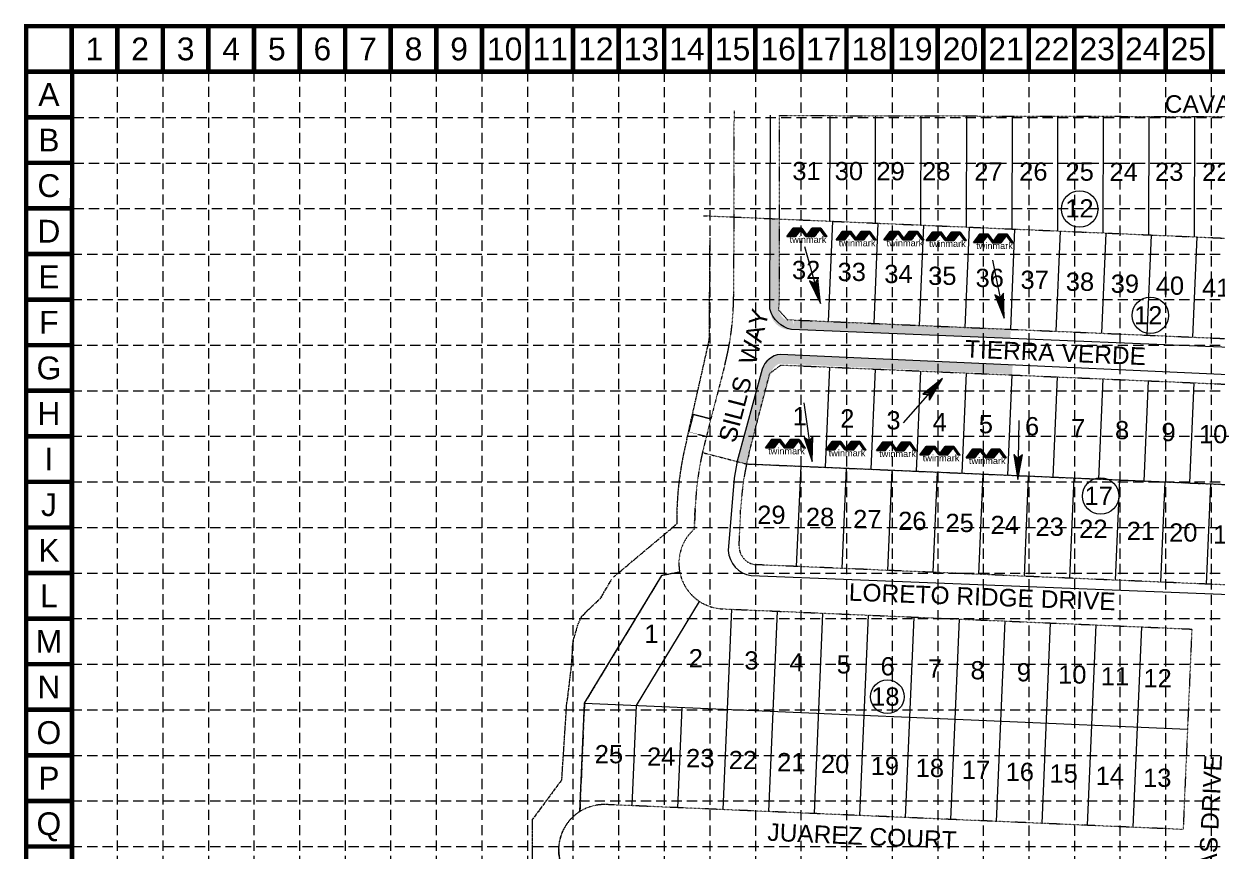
# Model space of a CAD drawing. Extents: x 52020 to 55225, y 51022 to 53027.
# Drawn here: x 52020 to 53329, y 52119 to 53027 of the extents above; entities that cross this region are included whole.
import ezdxf
from ezdxf.enums import TextEntityAlignment as Align

# ---------------------------------------------------------------- set-up
doc = ezdxf.new("R2010")
doc.units = 0
doc.header["$MEASUREMENT"] = 0
for name, pattern in [('CENTER', [2, 1.25, -0.25, 0.25, -0.25]), ('DIVIDE', [1.25, 0.5, -0.25, 0, -0.25, 0, -0.25]), ('HIDDEN', [0.375, 0.25, -0.125])]:
    doc.linetypes.add(name, pattern=pattern)
doc.layers.get('0').update_dxf_attribs({"lineweight": 0})
for name, color, linetype, lineweight in [('10', 7, 'Continuous', 0), ('13', 7, 'Continuous', 0), ('14', 7, 'Continuous', 0), ('2', 7, 'Continuous', 0), ('27', 7, 'Continuous', 0), ('31', 7, 'Continuous', 0), ('32', 7, 'Continuous', 0), ('33', 7, 'Continuous', 0), ('34', 7, 'Continuous', 0), ('38', 7, 'Continuous', 0), ('39', 7, 'Continuous', 0), ('4', 7, 'Continuous', 0), ('51', 7, 'Continuous', 0)]:
    doc.layers.add(name, color=color, linetype=linetype, lineweight=lineweight)
for name, color, linetype in [('BASE', 7, 'Continuous'), ('EROSION BLANKET', 84, 'Continuous'), ('GRID', 254, 'HIDDEN'), ('SILT FENCE', 200, 'Continuous')]:
    doc.layers.add(name, color=color, linetype=linetype)
doc.styles.get("Standard").update_dxf_attribs({"font": 'ARIAL.TTF'})

# ---------------------------------------------------------------- blocks, each defined once
blk = doc.blocks.new('A$C233E38BC')
h = blk.add_hatch()
h.set_pattern_fill('ANSI31', color=13, scale=0.14, style=0)
h.set_pattern_definition([(45, (-262.733367, -269.10687), (-0.0123743687, 0.0123743687), [])])
h.paths.add_polyline_path([(0, 0.3), (23.2, 31.2), (54.5, 31.2), (76.8, 0.2), (69.4, 0.6), (51, 25), (30.9, 0.2)])
h = blk.add_hatch()
h.set_pattern_fill('ANSI31', color=13, scale=0.14, style=0)
h.set_pattern_definition([(45, (-193.908287, -269.020488), (-0.0123743687, 0.0123743687), [])])
h.paths.add_polyline_path([(69.1, 0.1), (92.2, 30.9), (123.5, 30.9), (145.8, 0), (139.2, 0.1), (121, 25.9), (99.9, 0)])
at = {"color": 13}
for points in [[(0, 0.3), (23.2, 31.2), (54.5, 31.2), (76.8, 0.2), (69.4, 0.6), (51, 25), (30.9, 0.2)], [(69.1, 0.1), (92.2, 30.9), (123.5, 30.9), (145.8, 0), (139.2, 0.1), (121, 25.9), (99.9, 0)]]:
    blk.add_lwpolyline(points, close=True, dxfattribs=at)
blk = doc.blocks.new('A$C24AE2627')
at = {"layer": 'SILT FENCE', "linetype": 'Continuous', "lineweight": 0}
blk.add_blockref('A$C233E38BC', (0, 31.9), dxfattribs=at)
at = {"color": 13, "insert": (10.1, 32.9), "char_height": 24, "width": 144.421, "attachment_point": 1}
blk.add_mtext('twinmark', dxfattribs=at)

msp = doc.modelspace()

# ---------------------------------------------------------------- linework, layer by layer
at = {"layer": '13', "color": 7, "linetype": 'Continuous', "lineweight": 0}
for centre in [(53178.5, 52823.4), (53256, 52706.8), (53201.6, 52508.6)]:
    msp.add_circle(centre, 20, dxfattribs=at)
at = {"layer": '14', "color": 7, "linetype": 'Continuous', "lineweight": 0}
msp.add_circle((52967.6, 52288.4), 18.5, dxfattribs=at)
at = {"layer": '2', "color": 7, "linetype": 'CENTER', "lineweight": 0}
for p, q in [((52667.3, 52419.8), (52736.5, 52477.9)), ((52652.7, 52395.9), (52665.1, 52417.1)), ((52620.5, 52320), (52616, 52282.4)), ((52610.5, 52197.4), (52616, 52282.4))]:
    msp.add_line(p, q, dxfattribs=at)
for points in [[(52747.7, 52571), (52772.3, 52680), (52773.1, 52791.8)], [(52654.4, 52398), (52632, 52376.3), (52628.4, 52368.9), (52623.1, 52351.1), (52621.8, 52343.3), (52622, 52339.9), (52620.5, 52319.5)], [(52610.5, 52197.4), (52578.1, 52153.6), (52578.1, 52098.7), (52586.1, 52085.1)]]:
    msp.add_lwpolyline(points, dxfattribs=at)
msp.add_arc((53106.5, 52480.8), 370, 165.88, 180.4441, dxfattribs=at)
at = {"layer": '27', "linetype": 'Continuous', "lineweight": 0, "flags": 128}
msp.add_lwpolyline([(53550.9, 52667.5), (53539.5, 52663.6), (52862.4, 52691.2, -0.277606), (52838.6, 52713.8), (52839.3, 52926.3)], format="xyb", dxfattribs=at)
msp.add_lwpolyline([(53584.3, 52409.4), (53587.7, 52510, 0.045824), (53585.4, 52550), (53569.8, 52610.7, 0.327803), (53543.4, 52632.3), (52850.2, 52664, 0.293607), (52830.3, 52647.7), (52802.8, 52546.7), (52799.5, 52528.2), (52793.1, 52448.7, 0.361538), (52818.3, 52421.4), (53564.7, 52391.8, 0.366867), (53584.1, 52406.8, 0.068981)], format="xyb", close=True, dxfattribs=at)
at = {"layer": '31', "color": 7, "linetype": 'DIVIDE', "lineweight": 0}
for p, q in [((52766, 52816.1), (53680.1, 52776.7)), ((52766, 52816.1), (53680.1, 52776.7)), ((52756.8, 52495.8), (52755.8, 52472.2))]:
    msp.add_line(p, q, dxfattribs=at)
msp.add_lwpolyline([(52799.1, 52814.7), (52798.9, 52727.2, -0.062616), (52789.4, 52652.9), (52767.6, 52568.2, 0.008732), (52764.7, 52556.3), (52813.2, 52543.8), (53499.3, 52514.3), (53522.3, 52513.3), (53515.4, 52353.4), (53461.4, 52355.8), (53446.2, 52001.1), (53448.3, 51952), (53462.2, 51901.5), (53515.2, 51730.9), (53528.2, 51683.2), (53531.2, 51640.2), (53581.2, 51640.6), (53583.3, 51354)], format="xyb", dxfattribs=at)
msp.add_lwpolyline([(52739.8, 52425.1), (52720.2, 52421.3), (52635.4, 52281.2), (52630.3, 52162.5)], dxfattribs=at)
for centre, radius, start, end in [((53106.5, 52480.8), 350, 167.5371, 177.5353), ((52788.9, 52434.8), 50, 131.4419, 191.1137), ((52657.1, 52120.3), 50, 122.3111, 249.3456)]:
    msp.add_arc(centre, radius, start, end, dxfattribs=at)
at = {"layer": '32', "color": 7, "linetype": 'DIVIDE', "lineweight": 0}
for p, q in [((52799.4, 52931.1), (52799.1, 52814.7)), ((52849.1, 52812.5), (52849.4, 52926)), ((52849.4, 52926), (53969.4, 52923.4)), ((52799.1, 52814.7), (52798.9, 52727.2)), ((52849.1, 52813.5), (52848.9, 52727.1)), ((52848.6, 52712.4), (52858, 52702)), ((52858, 52702), (53536.4, 52672.8)), ((52789.4, 52652.9), (52767.6, 52568.2)), ((52838.5, 52643), (52850.8, 52652.3)), ((52850.8, 52652.3), (53542.1, 52622.5)), ((52816, 52555.7), (52837.8, 52640.4))]:
    msp.add_line(p, q, dxfattribs=at)
for centre, radius, start, end in [((52498.9, 52727.9), 300, 345.5359, 359.8677), ((52498.9, 52727.9), 350, 357.4741, 359.8677), ((52498.9, 52727.9), 350, 345.5359, 345.9655), ((53106.5, 52480.8), 350, 165.5359, 167.5371), ((53106.5, 52480.8), 300, 165.5359, 167.7918)]:
    msp.add_arc(centre, radius, start, end, dxfattribs=at)
at = {"layer": '33', "color": 7, "linetype": 'Continuous', "lineweight": 0}
for p, q in [((52904.4, 52925.9), (52904.1, 52810.1)), ((52954.4, 52925.8), (52954.1, 52808)), ((53004.4, 52925.7), (53004.1, 52805.8)), ((53054.4, 52925.6), (53054.1, 52803.7)), ((53104.4, 52925.4), (53104.1, 52801.5)), ((53154.4, 52925.3), (53154.1, 52799.4)), ((53204.4, 52925.2), (53204.1, 52797.2)), ((53254.4, 52925.1), (53254.1, 52795.1)), ((53304.4, 52925), (53304.1, 52792.9)), ((52903.1, 52700.1), (52907.8, 52810)), ((52953, 52697.9), (52957.7, 52807.8)), ((53003, 52695.8), (53007.7, 52805.7)), ((53052.9, 52693.6), (53057.6, 52803.5)), ((53102.9, 52691.5), (53107.6, 52801.4)), ((53152.8, 52689.3), (53157.6, 52799.2)), ((53202.8, 52687.2), (53207.5, 52797.1)), ((53252.7, 52685), (53257.5, 52794.9)), ((53302.7, 52682.9), (53307.4, 52792.8)), ((52899.8, 52540.1), (52904.6, 52650)), ((52949.8, 52537.9), (52954.5, 52647.8)), ((52999.7, 52535.8), (53004.5, 52645.7)), ((53049.7, 52533.6), (53054.4, 52643.5)), ((53099.7, 52531.5), (53104.4, 52641.4)), ((53149.6, 52529.3), (53154.3, 52639.2)), ((53199.6, 52527.2), (53204.3, 52637.1)), ((53249.5, 52525), (53254.2, 52634.9)), ((53299.5, 52522.9), (53304.2, 52632.8)), ((52813.2, 52543.8), (53578.2, 52510.9))]:
    msp.add_line(p, q, dxfattribs=at)
at = {"layer": '34', "color": 7, "linetype": 'HIDDEN', "lineweight": 0}
for p, q in [((52754.7, 52598.3), (52749.7, 52578.9)), ((52754.7, 52598.3), (52774, 52593.3)), ((52749.7, 52578.9), (52769.1, 52574))]:
    msp.add_line(p, q, dxfattribs=at)
for radius, start, end in [(350, 167.5371, 169.1762), (300, 167.8708, 169.7725)]:
    msp.add_arc((53106.5, 52480.8), radius, start, end, dxfattribs=at)
at = {"layer": '38', "color": 7, "linetype": 'DIVIDE', "lineweight": 0}
for p, q in [((52755.8, 52472.2), (52756.8, 52495.8)), ((52805, 52454.1), (52806.7, 52493.7)), ((53517.5, 52403.4), (52824.2, 52433.2)), ((52786.7, 52384.8), (53301.6, 52362.6)), ((53301.6, 52362.6), (53292.1, 52142.8)), ((53292.1, 52142.8), (52659, 52170.1))]:
    msp.add_line(p, q, dxfattribs=at)
for centre, radius, start, end in [((53106.5, 52480.8), 350, 167.5371, 177.5353), ((53106.5, 52480.8), 300, 167.8708, 177.5355), ((52788.9, 52434.8), 50, 131.4419, 267.5353), ((52825, 52453.2), 20, 177.5353, 267.5353), ((52656.8, 52120.1), 50, 87.5351, 327.5353)]:
    msp.add_arc(centre, radius, start, end, dxfattribs=at)
at = {"layer": '39', "color": 7, "linetype": 'Continuous', "lineweight": 0}
for p, q in [((52868.1, 52431.3), (52872.9, 52541.2)), ((52918.1, 52429.2), (52922.8, 52539.1)), ((52968, 52427), (52972.8, 52536.9)), ((53018, 52424.9), (53022.7, 52534.8)), ((53067.9, 52422.7), (53072.7, 52532.6)), ((53117.9, 52420.6), (53122.6, 52530.5)), ((53167.9, 52418.4), (53172.6, 52528.3)), ((53217.8, 52416.3), (53222.5, 52526.2)), ((53267.8, 52414.1), (53272.5, 52524)), ((53317.7, 52412), (53322.4, 52521.9)), ((52635.4, 52281.2), (52720.2, 52421.3)), ((52739.8, 52425.1), (52720.2, 52421.3)), ((52692.4, 52278.8), (52761.5, 52392.9)), ((52787.6, 52164.6), (52797, 52384.4)), ((52837.5, 52162.4), (52847, 52382.2)), ((52887.5, 52160.3), (52896.9, 52380.1)), ((52937.4, 52158.1), (52946.9, 52377.9)), ((52987.4, 52156), (52996.9, 52375.8)), ((53037.3, 52153.8), (53046.8, 52373.6)), ((53087.3, 52151.7), (53096.8, 52371.5)), ((53137.3, 52149.5), (53146.7, 52369.3)), ((53187.2, 52147.4), (53196.7, 52367.2)), ((53237.2, 52145.2), (53246.6, 52365)), ((52630.3, 52162.5), (52635.4, 52281.2)), ((52635.4, 52281.2), (53296.8, 52252.7)), ((52687.7, 52168.9), (52692.4, 52278.8)), ((52737.6, 52166.7), (52742.4, 52276.6))]:
    msp.add_line(p, q, dxfattribs=at)
at = {"layer": '4', "color": 7, "linetype": 'Continuous', "lineweight": 0}
for p, q in [((52876.7, 52782.2), (52894.4, 52719.7)), ((52876.7, 52782.2), (52894.4, 52719.7)), ((53083, 52767.3), (53095.9, 52703.7)), ((53083, 52767.3), (53095.9, 52703.7)), ((52882.2, 52744.5), (52888.5, 52739.9)), ((52888, 52741.6), (52882.2, 52744.5)), ((52882.2, 52744.5), (52894.4, 52719.7)), ((52882.2, 52744.5), (52894.4, 52719.7)), ((52888, 52741.6), (52882.2, 52744.5)), ((52882.2, 52744.5), (52888.5, 52739.9)), ((52884, 52742.6), (52888.7, 52738.9)), ((52893.3, 52724.2), (52884, 52742.6)), ((52893.3, 52724.2), (52884, 52742.6)), ((52884, 52742.6), (52888.7, 52738.9)), ((52891.4, 52747.2), (52888, 52741.6)), ((52891.4, 52747.2), (52888, 52741.6)), ((52888.5, 52739.9), (52891, 52744.8)), ((52888.5, 52739.9), (52891, 52744.8)), ((52888.7, 52738.9), (52890.7, 52742.2)), ((52888.7, 52738.9), (52890.7, 52742.2)), ((52890.7, 52742.2), (52892.2, 52728.1)), ((52890.7, 52742.2), (52892.2, 52728.1)), ((52891, 52744.8), (52893.3, 52724.2)), ((52891, 52744.8), (52893.3, 52724.2)), ((52894.4, 52719.7), (52891.4, 52747.2)), ((52894.4, 52719.7), (52891.4, 52747.2)), ((52885.8, 52740.4), (52889, 52738.2)), ((52892.2, 52728.1), (52885.8, 52740.4)), ((52892.2, 52728.1), (52885.8, 52740.4)), ((52885.8, 52740.4), (52889, 52738.2)), ((52887.2, 52738.5), (52889.2, 52737.2)), ((52891.2, 52731.5), (52887.2, 52738.5)), ((52891.2, 52731.5), (52887.2, 52738.5)), ((52887.2, 52738.5), (52889.2, 52737.2)), ((52888.9, 52736.7), (52889.7, 52736.9)), ((52888.9, 52736.7), (52889.7, 52736.9)), ((52890.5, 52734.2), (52888.9, 52736.7)), ((52890.5, 52734.2), (52888.9, 52736.7)), ((52889, 52738.2), (52890.6, 52739.7)), ((52889, 52738.2), (52890.6, 52739.7)), ((52889.2, 52737.2), (52890.2, 52738.3)), ((52889.2, 52737.2), (52890.2, 52738.3)), ((52890.2, 52738.3), (52890.5, 52734.2)), ((52890.2, 52738.3), (52890.5, 52734.2)), ((52890.6, 52739.7), (52891.2, 52731.5)), ((52890.6, 52739.7), (52891.2, 52731.5)), ((53085.6, 52729.3), (53091.5, 52724.2)), ((53091.2, 52726), (53085.6, 52729.3)), ((53085.6, 52729.3), (53095.9, 52703.7)), ((53085.6, 52729.3), (53095.9, 52703.7)), ((53091.2, 52726), (53085.6, 52729.3)), ((53085.6, 52729.3), (53091.5, 52724.2)), ((53095, 52731.2), (53091.2, 52726)), ((53095, 52731.2), (53091.2, 52726)), ((53091.5, 52724.2), (53094.5, 52728.9)), ((53091.5, 52724.2), (53094.5, 52728.9)), ((53094.5, 52728.9), (53095.2, 52708.2)), ((53094.5, 52728.9), (53095.2, 52708.2)), ((53095.9, 52703.7), (53095, 52731.2)), ((53095.9, 52703.7), (53095, 52731.2)), ((53087.3, 52727.2), (53091.7, 52723.2)), ((53095.2, 52708.2), (53087.3, 52727.2)), ((53095.2, 52708.2), (53087.3, 52727.2)), ((53087.3, 52727.2), (53091.7, 52723.2)), ((53089, 52724.9), (53091.9, 52722.4)), ((53094.4, 52712.1), (53089, 52724.9)), ((53094.4, 52712.1), (53089, 52724.9)), ((53089, 52724.9), (53091.9, 52722.4)), ((53090.2, 52722.9), (53092.1, 52721.5)), ((53093.7, 52715.7), (53090.2, 52722.9)), ((53093.7, 52715.7), (53090.2, 52722.9)), ((53090.2, 52722.9), (53092.1, 52721.5)), ((53091.7, 52723.2), (53094, 52726.3)), ((53091.7, 52723.2), (53094, 52726.3)), ((53091.8, 52721), (53092.6, 52721.1)), ((53091.8, 52721), (53092.6, 52721.1)), ((53093.1, 52718.4), (53091.8, 52721)), ((53093.1, 52718.4), (53091.8, 52721)), ((53091.9, 52722.4), (53093.7, 52723.8)), ((53091.9, 52722.4), (53093.7, 52723.8)), ((53092.1, 52721.5), (53093.1, 52722.5)), ((53092.1, 52721.5), (53093.1, 52722.5)), ((53093.1, 52722.5), (53093.1, 52718.4)), ((53093.1, 52722.5), (53093.1, 52718.4)), ((53093.7, 52723.8), (53093.7, 52715.7)), ((53093.7, 52723.8), (53093.7, 52715.7)), ((53094, 52726.3), (53094.4, 52712.1)), ((53094, 52726.3), (53094.4, 52712.1)), ((52985.2, 52589), (53028.1, 52637.6)), ((52985.2, 52589), (53028.1, 52637.6)), ((53028.1, 52637.6), (53006.7, 52620.3)), ((53028.1, 52637.6), (53006.7, 52620.3)), ((53013.9, 52613.9), (53028.1, 52637.6)), ((53013.9, 52613.9), (53028.1, 52637.6)), ((53008.9, 52621.3), (53024.9, 52634.3)), ((53008.9, 52621.3), (53024.9, 52634.3)), ((53011.2, 52622.4), (53022.3, 52631.3)), ((53011.2, 52622.4), (53022.3, 52631.3)), ((53013.4, 52623.7), (53019.9, 52628.6)), ((53013.4, 52623.7), (53019.9, 52628.6)), ((53024.9, 52634.3), (53014.6, 52616.5)), ((53024.9, 52634.3), (53014.6, 52616.5)), ((53014.8, 52624), (53018, 52626.5)), ((53014.8, 52624), (53018, 52626.5)), ((53022.3, 52631.3), (53015.4, 52619.3)), ((53022.3, 52631.3), (53015.4, 52619.3)), ((53019.9, 52628.6), (53016.2, 52621.4)), ((53019.9, 52628.6), (53016.2, 52621.4)), ((53016.8, 52623.9), (53016.2, 52624.4)), ((53016.8, 52623.9), (53016.2, 52624.4)), ((53018, 52626.5), (53016.8, 52623.9)), ((53018, 52626.5), (53016.8, 52623.9)), ((53006.7, 52620.3), (53013.2, 52620.4)), ((53006.7, 52620.3), (53013.2, 52620.4)), ((53014.4, 52621.8), (53008.9, 52621.3)), ((53014.4, 52621.8), (53008.9, 52621.3)), ((53015, 52622.5), (53011.2, 52622.4)), ((53015, 52622.5), (53011.2, 52622.4)), ((53013.2, 52620.4), (53013.9, 52613.9)), ((53013.2, 52620.4), (53013.9, 52613.9)), ((53015.6, 52623.1), (53013.4, 52623.7)), ((53015.6, 52623.1), (53013.4, 52623.7)), ((53013.9, 52613.9), (53014.4, 52621.8)), ((53013.9, 52613.9), (53014.4, 52621.8)), ((53014.6, 52616.5), (53015, 52622.5)), ((53014.6, 52616.5), (53015, 52622.5)), ((53016.2, 52623.9), (53014.8, 52624)), ((53016.2, 52623.9), (53014.8, 52624)), ((53015.4, 52619.3), (53015.6, 52623.1)), ((53015.4, 52619.3), (53015.6, 52623.1)), ((53016.2, 52621.4), (53016.2, 52623.9)), ((53016.2, 52621.4), (53016.2, 52623.9)), ((52875.8, 52610.7), (52885.2, 52546.5)), ((52875.8, 52610.7), (52885.2, 52546.5)), ((53111.8, 52591.6), (53110.8, 52526.8)), ((53111.8, 52591.6), (53110.8, 52526.8)), ((52876.3, 52572.7), (52882, 52567.2)), ((52881.7, 52569), (52876.3, 52572.7)), ((52876.3, 52572.7), (52885.2, 52546.5)), ((52876.3, 52572.7), (52885.2, 52546.5)), ((52881.7, 52569), (52876.3, 52572.7)), ((52876.3, 52572.7), (52882, 52567.2)), ((52885.8, 52574), (52881.7, 52569)), ((52885.8, 52574), (52881.7, 52569)), ((52882, 52567.2), (52885.2, 52571.7)), ((52882, 52567.2), (52885.2, 52571.7)), ((52885.2, 52571.7), (52884.8, 52551)), ((52885.2, 52571.7), (52884.8, 52551)), ((52885.2, 52546.5), (52885.8, 52574)), ((52885.2, 52546.5), (52885.8, 52574)), ((52877.9, 52570.5), (52882.1, 52566.2)), ((52884.8, 52551), (52877.9, 52570.5)), ((52884.8, 52551), (52877.9, 52570.5)), ((52877.9, 52570.5), (52882.1, 52566.2)), ((52879.4, 52568.1), (52882.3, 52565.4)), ((52884.2, 52555), (52879.4, 52568.1)), ((52884.2, 52555), (52879.4, 52568.1)), ((52879.4, 52568.1), (52882.3, 52565.4)), ((52880.6, 52566), (52882.4, 52564.4)), ((52883.7, 52558.6), (52880.6, 52566)), ((52883.7, 52558.6), (52880.6, 52566)), ((52880.6, 52566), (52882.4, 52564.4)), ((52882.1, 52566.2), (52884.5, 52569.2)), ((52882.1, 52566.2), (52884.5, 52569.2)), ((52882.1, 52564), (52882.9, 52564.1)), ((52882.1, 52564), (52882.9, 52564.1)), ((52883.3, 52561.3), (52882.1, 52564)), ((52883.3, 52561.3), (52882.1, 52564)), ((52882.3, 52565.4), (52884.1, 52566.7)), ((52882.3, 52565.4), (52884.1, 52566.7)), ((52882.4, 52564.4), (52883.5, 52565.4)), ((52882.4, 52564.4), (52883.5, 52565.4)), ((52883.5, 52565.4), (52883.3, 52561.3)), ((52883.5, 52565.4), (52883.3, 52561.3)), ((52884.1, 52566.7), (52883.7, 52558.6)), ((52884.1, 52566.7), (52883.7, 52558.6)), ((52884.5, 52569.2), (52884.2, 52555)), ((52884.5, 52569.2), (52884.2, 52555)), ((53106.2, 52554), (53110.9, 52547.8)), ((53110.9, 52549.6), (53106.2, 52554)), ((53106.2, 52554), (53110.8, 52526.8)), ((53106.2, 52554), (53110.8, 52526.8)), ((53110.9, 52549.6), (53106.2, 52554)), ((53106.2, 52554), (53110.9, 52547.8)), ((53107.4, 52551.6), (53110.9, 52546.8)), ((53111, 52531.4), (53107.4, 52551.6)), ((53111, 52531.4), (53107.4, 52551.6)), ((53107.4, 52551.6), (53110.9, 52546.8)), ((53108.5, 52549), (53110.9, 52546)), ((53111.1, 52535.3), (53108.5, 52549)), ((53111.1, 52535.3), (53108.5, 52549)), ((53108.5, 52549), (53110.9, 52546)), ((53109.3, 52546.8), (53110.9, 52545)), ((53111.2, 52538.9), (53109.3, 52546.8)), ((53111.2, 52538.9), (53109.3, 52546.8)), ((53109.3, 52546.8), (53110.9, 52545)), ((53110.8, 52526.8), (53115.8, 52553.9)), ((53110.8, 52526.8), (53115.8, 52553.9)), ((53115.8, 52553.9), (53110.9, 52549.6)), ((53115.8, 52553.9), (53110.9, 52549.6)), ((53110.9, 52547.8), (53114.8, 52551.7)), ((53110.9, 52547.8), (53114.8, 52551.7)), ((53110.9, 52546.8), (53113.7, 52549.3)), ((53110.9, 52546.8), (53113.7, 52549.3)), ((53110.9, 52546), (53112.9, 52546.9)), ((53110.9, 52546), (53112.9, 52546.9)), ((53110.9, 52545), (53112.1, 52545.7)), ((53110.9, 52545), (53112.1, 52545.7)), ((53114.8, 52551.7), (53111, 52531.4)), ((53114.8, 52551.7), (53111, 52531.4)), ((53113.7, 52549.3), (53111.1, 52535.3)), ((53113.7, 52549.3), (53111.1, 52535.3)), ((53112.9, 52546.9), (53111.2, 52538.9)), ((53112.9, 52546.9), (53111.2, 52538.9)), ((53112.1, 52545.7), (53111.2, 52541.7)), ((53112.1, 52545.7), (53111.2, 52541.7)), ((53110.4, 52544.6), (53111.2, 52544.5)), ((53111.2, 52541.7), (53110.4, 52544.6)), ((53111.2, 52541.7), (53110.4, 52544.6)), ((53110.4, 52544.6), (53111.2, 52544.5))]:
    msp.add_line(p, q, dxfattribs=at)
at = {"layer": '51', "color": 7, "linetype": 'HIDDEN', "lineweight": 0}
msp.add_arc((52498.9, 52727.9), 300, 345.5359, 350.3892, dxfattribs=at)
at = {"layer": 'BASE', "const_width": 5}
for points in [[(52022.8, 51024.1), (55222.8, 51024.1), (55222.8, 53024.1), (52022.8, 53024.1)], [(52072.7, 51074.1), (55173, 51074), (55172.9, 52974.1), (52073.3, 52974.2)]]:
    msp.add_lwpolyline(points, close=True, dxfattribs=at)
for points in [[(52072.8, 52974.1), (52072.8, 53024.1)], [(52122.8, 52974.1), (52122.8, 53024.1)], [(52172.8, 52974.1), (52172.8, 53024.1)], [(52222.8, 52974.1), (52222.8, 53024.1)], [(52272.8, 52974.1), (52272.8, 53024.1)], [(52322.8, 52974.1), (52322.8, 53024.1)], [(52372.8, 52974.1), (52372.8, 53024.1)], [(52422.8, 52974.1), (52422.8, 53024.1)], [(52472.8, 52974.1), (52472.8, 53024.1)], [(52522.8, 52974.1), (52522.8, 53024.1)], [(52572.8, 52974.1), (52572.8, 53024.1)], [(52622.8, 52974.1), (52622.8, 53024.1)], [(52672.8, 52974.1), (52672.8, 53024.1)], [(52722.8, 52974.1), (52722.8, 53024.1)], [(52772.8, 52974.1), (52772.8, 53024.1)], [(52822.8, 52974.1), (52822.8, 53024.1)], [(52872.8, 52974.1), (52872.8, 53024.1)], [(52922.8, 52974.1), (52922.8, 53024.1)], [(52972.8, 52974.1), (52972.8, 53024.1)], [(53022.8, 52974.1), (53022.8, 53024.1)], [(53072.8, 52974.1), (53072.8, 53024.1)], [(53122.8, 52974.1), (53122.8, 53024.1)], [(53172.8, 52974.1), (53172.8, 53024.1)], [(53222.8, 52974.1), (53222.8, 53024.1)], [(53272.8, 52974.1), (53272.8, 53024.1)], [(53322.8, 52974.1), (53322.8, 53024.1)], [(52072.8, 52974.1), (52022.8, 52974.1)], [(52072.8, 52924.1), (52022.8, 52924.1)], [(52072.8, 52874.1), (52022.8, 52874.1)], [(52072.8, 52824.1), (52022.8, 52824.1)], [(52072.8, 52774.1), (52022.8, 52774.1)], [(52072.8, 52724.1), (52022.8, 52724.1)], [(52072.8, 52674.1), (52022.8, 52674.1)], [(52072.8, 52624.1), (52022.8, 52624.1)], [(52072.8, 52574.1), (52022.8, 52574.1)], [(52072.8, 52524.1), (52022.8, 52524.1)], [(52072.8, 52474.1), (52072.8, 52524.1)], [(52072.8, 52474.1), (52022.8, 52474.1)], [(52072.8, 52424.1), (52022.8, 52424.1)], [(52072.8, 52374.1), (52022.8, 52374.1)], [(52072.8, 52324.1), (52022.8, 52324.1)], [(52072.8, 52274.1), (52022.8, 52274.1)], [(52072.8, 52224.1), (52022.8, 52224.1)], [(52072.8, 52174.1), (52022.8, 52174.1)], [(52072.8, 52124.1), (52022.8, 52124.1)]]:
    msp.add_lwpolyline(points, dxfattribs=at)
at = {"layer": 'EROSION BLANKET', "linetype": 'Continuous', "lineweight": 0, "const_width": 10, "flags": 128}
msp.add_lwpolyline([(52844, 52812.8), (52843.8, 52713.7, 0.463762), (52864.6, 52696), (53102.7, 52686.4)], format="xyb", dxfattribs=at)
msp.add_lwpolyline([(52808.5, 52544.8), (52812.4, 52562.1), (52835.4, 52646), (52838.5, 52652.1), (52842.1, 52655.4), (52845.9, 52658), (52849.6, 52658.7), (52851.8, 52658.8), (52852.8, 52658.6), (52906, 52656.3), (53104.8, 52647.2)], dxfattribs=at)
at = {"layer": 'GRID', "color": 252, "linetype": 'HIDDEN', "lineweight": 0, "ltscale": 45}
for p, q in [((52122.7, 52974.5), (52122.7, 51223.9)), ((52172.7, 52974.5), (52172.7, 51223.9)), ((52222.7, 52974.5), (52222.7, 51223.9)), ((52272.7, 52974.5), (52272.7, 51223.9)), ((52322.7, 52974.5), (52322.7, 51223.9)), ((52372.7, 52974.5), (52372.7, 51223.9)), ((52422.7, 52974.5), (52422.7, 51223.9)), ((52472.7, 52974.5), (52472.7, 51223.9)), ((52522.7, 52974.5), (52522.7, 51223.9)), ((52572.7, 52974.5), (52572.7, 51223.9)), ((52622.7, 52974.5), (52622.7, 51223.9)), ((52672.7, 52974.5), (52672.7, 51223.9)), ((52722.8, 52974.1), (52722.8, 51223.9)), ((52772.8, 52974.1), (52772.8, 51223.9)), ((52822.8, 52974.1), (52822.8, 51223.9)), ((52872.8, 52974.1), (52872.8, 51223.9)), ((52922.8, 52974.1), (52922.8, 51223.9)), ((52972.8, 52974.1), (52972.8, 51223.9)), ((53022.8, 52974.1), (53022.8, 51223.9)), ((53072.8, 52974.1), (53072.8, 51223.9)), ((53122.8, 52974.1), (53122.8, 51223.9)), ((53172.8, 52974.1), (53172.8, 51223.9)), ((53222.8, 52974.1), (53222.8, 51223.9)), ((53272.8, 52974.1), (53272.8, 51223.9)), ((53322.8, 52974.1), (53322.8, 51223.9)), ((52074.7, 52923.9), (55174.7, 52923.9)), ((52074.7, 52873.9), (55174.7, 52873.9)), ((52074.7, 52823.9), (55174.7, 52823.9)), ((52072.8, 52774.1), (55172.8, 52774.1)), ((52072.8, 52724.1), (55172.8, 52724.1)), ((52072.8, 52674.1), (55172.8, 52674.1)), ((52072.8, 52624.1), (55172.8, 52624.1)), ((52072.8, 52574.1), (55172.8, 52574.1)), ((52072.8, 52524.1), (55172.8, 52524.1)), ((52072.8, 52474.1), (55172.8, 52474.1)), ((52072.8, 52424.1), (55172.8, 52424.1)), ((52072.8, 52374.1), (55172.8, 52374.1)), ((52072.8, 52324.1), (55172.8, 52324.1)), ((52072.8, 52274.1), (55172.8, 52274.1)), ((52072.8, 52224.1), (55172.8, 52224.1)), ((52072.8, 52174.1), (55172.8, 52174.1)), ((52072.8, 52124.1), (55172.8, 52124.1))]:
    msp.add_line(p, q, dxfattribs=at)

# ---------------------------------------------------------------- block references
at = {"layer": 'SILT FENCE', "linetype": 'Continuous', "lineweight": 0, "xscale": 0.3000000000029104, "yscale": 0.3000000000029104, "zscale": 0.3}
for p in [(52857.4, 52783.6), (52911.3, 52779.9), (52963.8, 52779.9), (53010.3, 52779.2), (53062, 52776.9), (52833.8, 52551.7), (52900.2, 52549.5), (52955.6, 52548.7), (53003.4, 52544), (53054.1, 52541)]:
    msp.add_blockref('A$C24AE2627', p, dxfattribs=at)

# ---------------------------------------------------------------- texts
at = {"layer": '10', "color": 7, "linetype": 'Continuous', "lineweight": 0}
for s, rotation, p in [('CAVALRY DRIVE', 359.8677, (53379.5, 52928.8)), ('SILLS  WAY', 75.5359, (52819.5, 52638.2)), ('TIERRA VERDE ', 357.5557, (53155.4, 52656.2)), ('LORETO RIDGE DRIVE', 357.9221, (53071.4, 52388.5)), ('SAN TEJAS DRIVE', 87.1514, (53328.9, 52106.1)), ('JUAREZ COURT', 357.4586, (52939.4, 52125.9))]:
    msp.add_text(s, height=19.25, rotation=rotation, dxfattribs=at).set_placement(p, align=Align.CENTER)
at = {"layer": '13', "color": 7, "linetype": 'Continuous', "lineweight": 0}
for s, p in [('31', (52878.9, 52865.2)), ('30', (52925.4, 52865.1)), ('29', (52971.2, 52865)), ('28', (53021.2, 52864.9)), ('27', (53078.5, 52864.7)), ('26', (53127.8, 52864.6)), ('25', (53178.6, 52864.5)), ('24', (53226.8, 52864.4)), ('23', (53276.8, 52864.3)), ('22', (53328.5, 52864.2)), ('12', (53178.3, 52824.3)), ('32', (52878.5, 52756.6)), ('33', (52928.6, 52754.5)), ('34', (52979.8, 52752.2)), ('35', (53027.9, 52750.2)), ('36', (53079.9, 52747.9)), ('37', (53129.2, 52745.8)), ('38', (53178.9, 52743.7)), ('39', (53228.2, 52741.5)), ('40', (53277.6, 52739.4)), ('41', (53328.3, 52737.2)), ('12', (53253.8, 52707)), ('1', (52871.5, 52596.2)), ('2', (52923.7, 52593.9)), ('3', (52974.4, 52591.7)), ('4', (53025.1, 52589.6)), ('5', (53075.7, 52587.3)), ('6', (53126.4, 52585.2)), ('7', (53177, 52583)), ('8', (53225.1, 52580.9)), ('9', (53276.1, 52578.8)), ('10', (53325, 52576.5)), ('17', (53199.4, 52508.8))]:
    msp.add_text(s, height=20, dxfattribs=at).set_placement(p, align=Align.MIDDLE)
at = {"layer": '14', "color": 7, "linetype": 'Continuous', "lineweight": 0}
for s, p in [('29', (52840.4, 52488)), ('28', (52893.8, 52485.7)), ('27', (52945.6, 52483.5)), ('26', (52995, 52481.3)), ('25', (53046.9, 52479.1)), ('24', (53096.3, 52477)), ('23', (53145.7, 52474.9)), ('22', (53193.6, 52472.8)), ('21', (53245.7, 52470.5)), ('20', (53292.3, 52468.6)), ('19', (53340.5, 52466.4)), ('1', (52708.8, 52357.5)), ('2', (52757.5, 52330.8)), ('3', (52818.5, 52328.2)), ('4', (52867.9, 52326.1)), ('5', (52919.8, 52323.8)), ('6', (52967.9, 52321.8)), ('7', (53019.9, 52319.5)), ('8', (53066.6, 52317.5)), ('9', (53117.3, 52315.3)), ('10', (53170.5, 52312.8)), ('11', (53217.3, 52310.8)), ('12', (53264.1, 52308.8)), ('18', (52965.4, 52288.6)), ('25', (52662.2, 52225.4)), ('24', (52719.5, 52222.9)), ('23', (52762.4, 52221.1)), ('22', (52809.1, 52219.1)), ('21', (52862.2, 52216.8)), ('20', (52910.3, 52214.7)), ('19', (52964.9, 52212.4)), ('18', (53014.2, 52210.3)), ('17', (53064.9, 52208.1)), ('16', (53112.9, 52206)), ('15', (53161, 52204)), ('14', (53211.6, 52201.7)), ('13', (53263.7, 52199.5))]:
    msp.add_text(s, height=20, dxfattribs=at).set_placement(p, align=Align.MIDDLE)
at = {"layer": 'BASE'}
for s, p in [('1', (52097.8, 52999.1)), ('2', (52147.8, 52999.1)), ('3', (52197.8, 52999.1)), ('4', (52247.8, 52999.1)), ('5', (52297.8, 52999.1)), ('6', (52347.8, 52999.1)), ('7', (52397.8, 52999.1)), ('8', (52447.8, 52999.1)), ('9', (52497.8, 52999.1)), ('10', (52547.8, 52999.1)), ('11', (52597.8, 52999.1)), ('12', (52647.8, 52999.1)), ('13', (52697.8, 52999.1)), ('14', (52747.8, 52999.1)), ('15', (52797.8, 52999.1)), ('16', (52847.8, 52999.1)), ('17', (52897.8, 52999.1)), ('18', (52947.8, 52999.1)), ('19', (52997.8, 52999.1)), ('20', (53047.8, 52999.1)), ('21', (53097.8, 52999.1)), ('22', (53147.8, 52999.1)), ('23', (53197.8, 52999.1)), ('24', (53247.8, 52999.1)), ('25', (53297.8, 52999.1)), ('A', (52047.8, 52949.1)), ('B', (52047.8, 52899.1)), ('C', (52047.8, 52849.1)), ('D', (52047.8, 52799.1)), ('E', (52047.8, 52749.1)), ('F', (52047.8, 52699.1)), ('G', (52047.8, 52649.1)), ('H', (52047.8, 52599.1)), ('I', (52047.8, 52549.1)), ('J', (52047.8, 52499.1)), ('K', (52047.8, 52449.1)), ('L', (52047.8, 52399.1)), ('M', (52047.8, 52349.1)), ('N', (52047.8, 52299.1)), ('O', (52047.8, 52249.1)), ('P', (52047.8, 52199.1)), ('Q', (52047.8, 52149.1))]:
    msp.add_text(s, height=25, dxfattribs=at).set_placement(p, align=Align.MIDDLE_CENTER)

doc.saveas('drawing.dxf')
